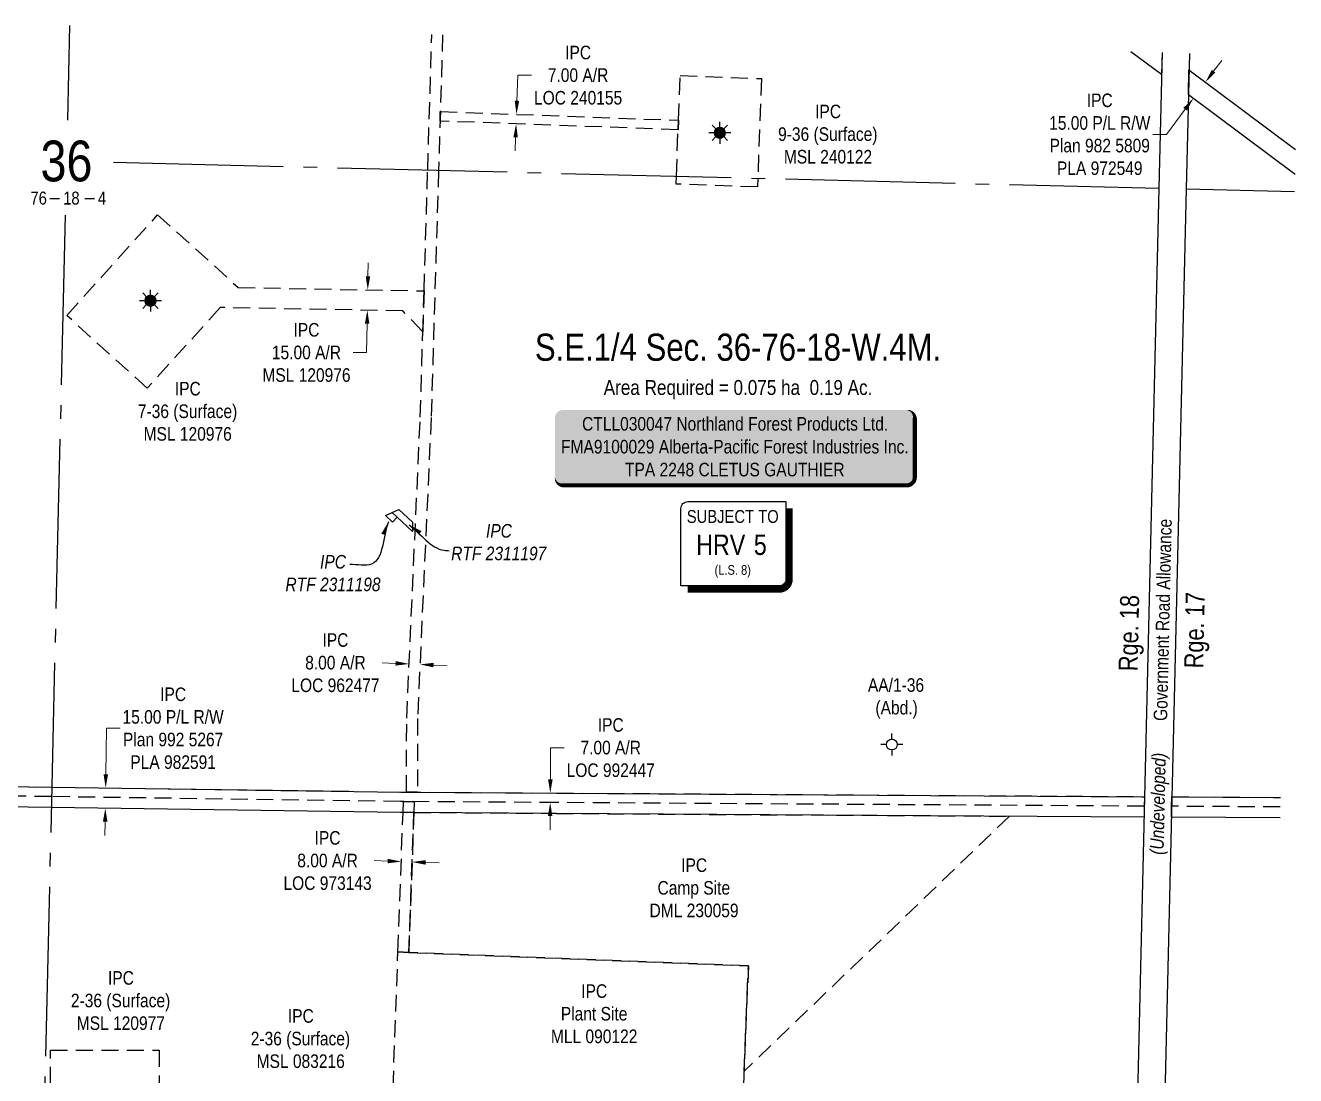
# Model space of a CAD drawing. Extents: x 394144 to 399238, y 6164209 to 6168457.
# Drawn here: x 395577 to 396513, y 6165263 to 6166037 of the extents above; entities that cross this region are included whole.
import ezdxf
from ezdxf.enums import TextEntityAlignment as Align

# ---------------------------------------------------------------- set-up
doc = ezdxf.new("R2010")
doc.units = 0
doc.header["$LTSCALE"] = 5
doc.header["$PDSIZE"] = 0.5
for name, pattern in [('foc-ACCESSROAD', [3.75, 2.5, -1.25]), ('foc-QUARTERLINE', [33, 25, -3, 2, -3]), ('HIDDEN2', [4.7625, 3.175, -1.5875])]:
    doc.linetypes.add(name, pattern=pattern)
doc.layers.get('Defpoints').update_dxf_attribs({"color": 9})
for name, color, linetype in [('10', 1, 'Continuous'), ('9', 3, 'Continuous'), ('AS-SURFACE IMPACT', 7, 'Continuous'), ('C-AR', 13, 'foc-ACCESSROAD'), ('C-RW', 13, 'Continuous'), ('C-SYMBOL', 7, 'Continuous'), ('C-WS', 13, 'foc-ACCESSROAD'), ('C-WS-S', 13, 'Continuous'), ('CG-NOTES', 7, 'Continuous'), ('CTW', 7, 'Continuous'), ('D-TXT', 6, 'Continuous'), ('F-WS-S', 190, 'Continuous'), ('L-AREAREQUIRED', 7, 'Continuous'), ('L-ROAD-T', 7, 'Continuous'), ('L-SEC', 7, 'Continuous'), ('L-SECLBL', 7, 'Continuous'), ('L-SECQ', 8, 'foc-QUARTERLINE'), ('T-EXISTING TFA', 220, 'HIDDEN2'), ('T-EXISTING TFA-T', 220, 'Continuous')]:
    doc.layers.add(name, color=color, linetype=linetype)
for name, color, linetype, lineweight in [('C-AR-T', 13, 'Continuous', 9), ('C-RW-T', 13, 'Continuous', 9), ('C-WS-T', 13, 'Continuous', 9), ('T-TEXT', 48, 'Continuous', 18)]:
    doc.layers.add(name, color=color, linetype=linetype, lineweight=lineweight)
doc.styles.add('100L', font='ARIALN.TTF', dxfattribs={"height": 11})
doc.styles.add('175L', font='ARIALN.TTF', dxfattribs={"height": 20})
doc.styles.add('80', font='ARIALN.TTF', dxfattribs={"height": 10})
doc.styles.add('80CG', font='ARIALN.TTF', dxfattribs={"height": 10})
doc.styles.add('80L', font='ARIALN.TTF', dxfattribs={"height": 10})
doc.styles.add('80LS', font='ARIALNI.TTF', dxfattribs={"height": 10})
doc.styles.add('HRV', font='ARIALN.TTF', dxfattribs={"height": 3})
doc.styles.add('SIMPLEX', font='ARIALN.TTF')
doc.dimstyles.new('Compass 5 000', dxfattribs={"dimscale": 5, "dimtxt": 9, "dimasz": 2, "dimexe": 0.2, "dimexo": 0.0625, "dimgap": 0.5, "dimtad": 0, "dimtih": 1, "dimtoh": 1, "dimzin": 0, "dimdsep": 46, "dimtxsty": '80CG', "dimcen": 0.1, "dimse1": 1, "dimse2": 1, "dimclrd": 256, "dimclrt": 256, "dimaunit": 1, "dimadec": 4, "dimazin": 0, "dimtfac": 0.06, "dimtofl": 0, "dimtmove": 0, "dimatfit": 1, "dimfxl": 0.2, "dimtolj": 1, "dimtzin": 0, "dimlwd": -1, "dimarcsym": 0})

# ---------------------------------------------------------------- blocks, each defined once
blk = doc.blocks.new('L-SECLBL')
at = {"layer": '9', "color": 7}
for p, q in [((-5.08, -27.83), (-12.29, -27.83)), ((20.7, -27.83), (13.5, -27.83))]:
    blk.add_line(p, q, dxfattribs=at)
at = {"layer": '10', "color": 2, "style": 'SIMPLEX'}
blk.add_attdef('SEC', text='', height=30, dxfattribs=at).set_placement((0, 0), align=Align.MIDDLE)
at = {"layer": '10', "color": 5, "style": '80L'}
blk.add_attdef('TWP', text='', height=9.5, dxfattribs=at).set_placement((-14.43, -27.37), align=Align.MIDDLE_RIGHT)
blk.add_attdef('RGE', text='', height=9.5, dxfattribs=at).set_placement((3.62, -27.37), align=Align.MIDDLE_CENTER)
blk.add_attdef('MER', text='', height=9.5, dxfattribs=at).set_placement((23.17, -27.37), align=Align.MIDDLE_LEFT)
blk = doc.blocks.new('*U422')
h = blk.add_hatch(color=255)
edge = h.paths.add_edge_path()
edge.add_line((-126.5, -28.5), (126.5, -28.5))
edge.add_arc((126.5, -22.5), 6, 270, 360)
edge.add_line((132.5, -22.5), (132.5, 21))
edge.add_arc((126.5, 21), 6, 0, 90)
edge.add_line((126.5, 27), (-126.5, 27))
edge.add_arc((-126.5, 21), 6, 90, 180)
edge.add_line((-132.5, 21), (-132.5, -22.5))
edge.add_arc((-126.5, -22.5), 6, 180, 270)
at = {"color": 44, "flags": 128}
blk.add_lwpolyline([(-126.5, -28.5, 3, 3, 0), (126.5, -28.5, 3, 3, 0.414214), (132.5, -22.5, 3, 3, 0), (132.5, 21, 3, 0, 0.414214), (126.5, 27, 0, 0, 0), (-126.5, 27, 0, 0, 0.414214), (-132.5, 21, 0, 0, 0), (-132.5, -22.5, 0, 3, 0.414214)], format="xyseb", close=True, dxfattribs=at)
at = {"color": 44, "style": '80'}
blk.add_attdef('ENTER_TEXT_001', (-35.99, -5), '', height=10, dxfattribs=at)
blk = doc.blocks.new('HRV')
blk.add_lwpolyline([(-35.14, 31.6), (37.21, 31.6), (37.21, -25.54, -0.414214), (32.21, -30.54), (-40.14, -30.54), (-40.14, 26.6, -0.414214)], format="xyb", close=True)
at = {"const_width": 5, "flags": 128}
blk.add_lwpolyline([(-35.14, -33.04), (32.21, -33.04, 0.414214), (39.71, -25.54), (39.71, 26.6)], format="xyb", dxfattribs=at)
at = {"style": '80L'}
blk.add_text('SUBJECT TO', height=9.5, dxfattribs=at).set_placement((-2.01, 13.06), align=Align.BOTTOM_CENTER)
blk.add_attdef('(N.W.1/4 00)', text='', height=7.12, dxfattribs=at).set_placement((-2.01, -24.45), align=Align.BOTTOM_CENTER)
at = {"layer": 'CTW', "color": 3, "style": 'HRV'}
blk.add_text('HRV', height=15, dxfattribs=at).set_placement((-10.88, -0.18), align=Align.MIDDLE_CENTER)
blk.add_attdef('0', text='', height=15, dxfattribs=at).set_placement((18.28, -0.18), align=Align.MIDDLE_CENTER)
blk = doc.blocks.new('*D434')
at = {"layer": 'C-AR-T', "transparency": 16777216}
for p, q in [((395849.67, 6165567.15), (395839.68, 6165567.6)), ((395877.64, 6165565.89), (395887.63, 6165565.44))]:
    blk.add_line(p, q, dxfattribs=at)
for points in [[(395849.74, 6165568.82), (395849.59, 6165565.49), (395859.66, 6165566.7)], [(395877.71, 6165567.55), (395877.56, 6165564.22), (395867.65, 6165566.34)]]:
    blk.add_solid(points, dxfattribs=at)
at = {"layer": 'Defpoints', "color": 0, "transparency": 16777216}
for p in [(395859.56, 6165564.48), (395859.66, 6165566.7), (395867.55, 6165564.12)]:
    blk.add_point(p, dxfattribs=at)
at = {"layer": 'C-AR-T', "transparency": 16777216, "insert": (395805.38, 6165567.6), "char_height": 10, "attachment_point": 5, "style": '80CG'}
blk.add_mtext('\\A1;IPC\\P8.00 A/R\\PLOC 962477', dxfattribs=at)
blk = doc.blocks.new('*D435')
at = {"layer": 'C-AR-T', "transparency": 16777216}
for p, q in [((395843.85, 6165421.43), (395833.86, 6165421.79)), ((395871.84, 6165420.42), (395881.83, 6165420.06))]:
    blk.add_line(p, q, dxfattribs=at)
for points in [[(395843.91, 6165423.1), (395843.79, 6165419.77), (395853.85, 6165421.07)], [(395871.9, 6165422.09), (395871.78, 6165418.76), (395861.84, 6165420.78)]]:
    blk.add_solid(points, dxfattribs=at)
at = {"layer": 'Defpoints', "color": 0, "transparency": 16777216}
for p in [(395854.06, 6165426.98), (395862.06, 6165426.69), (395853.85, 6165421.07)]:
    blk.add_point(p, dxfattribs=at)
at = {"layer": 'C-AR-T', "transparency": 16777216, "insert": (395799.56, 6165421.79), "char_height": 10, "attachment_point": 5, "style": '80CG'}
blk.add_mtext('\\A1;IPC\\P8.00 A/R\\PLOC 973143', dxfattribs=at)
blk = doc.blocks.new('*D436')
at = {"layer": 'C-AR-T', "transparency": 16777216}
for p, q in [((395963.69, 6165481.57), (395963.84, 6165505)), ((395963.84, 6165505), (395973.84, 6165505)), ((395963.51, 6165454.57), (395963.44, 6165444.57))]:
    blk.add_line(p, q, dxfattribs=at)
for points in [[(395962.02, 6165481.59), (395965.35, 6165481.56), (395963.62, 6165471.57)], [(395961.84, 6165454.59), (395965.18, 6165454.56), (395963.57, 6165464.57)]]:
    blk.add_solid(points, dxfattribs=at)
at = {"layer": 'Defpoints', "color": 0, "transparency": 16777216}
for p in [(395963.62, 6165471.57), (395971.33, 6165471.52), (395971.29, 6165464.52)]:
    blk.add_point(p, dxfattribs=at)
at = {"layer": 'C-AR-T', "transparency": 16777216, "insert": (396008.14, 6165505), "char_height": 10, "attachment_point": 5, "style": '80CG'}
blk.add_mtext('\\A1;IPC\\P7.00 A/R\\PLOC 992447', dxfattribs=at)
blk = doc.blocks.new('*D437')
at = {"layer": 'C-AR-T', "transparency": 16777216}
for p, q in [((395829.34, 6165852.39), (395829.52, 6165862.39)), ((395828.7, 6165817.4), (395828.32, 6165796.23)), ((395828.32, 6165796.23), (395818.32, 6165796.23))]:
    blk.add_line(p, q, dxfattribs=at)
for points in [[(395827.67, 6165852.42), (395831, 6165852.36), (395829.16, 6165842.39)], [(395827.04, 6165817.43), (395830.37, 6165817.37), (395828.88, 6165827.4)]]:
    blk.add_solid(points, dxfattribs=at)
at = {"layer": 'Defpoints', "color": 0, "transparency": 16777216}
for p in [(395799.33, 6165842.93), (395799.06, 6165827.94), (395828.88, 6165827.4)]:
    blk.add_point(p, dxfattribs=at)
at = {"layer": 'C-AR-T', "transparency": 16777216, "insert": (395784.04, 6165796.23), "char_height": 10, "attachment_point": 5, "style": '80CG'}
blk.add_mtext('\\A1;IPC\\P15.00 A/R\\PMSL 120976', dxfattribs=at)
blk = doc.blocks.new('*D438')
at = {"layer": 'C-AR-T', "transparency": 16777216}
for p, q in [((395939.08, 6165981.74), (395939.77, 6166000.59)), ((395939.77, 6166000.59), (395949.77, 6166000.59)), ((395938.08, 6165954.76), (395937.72, 6165944.77))]:
    blk.add_line(p, q, dxfattribs=at)
for points in [[(395937.41, 6165981.8), (395940.74, 6165981.68), (395938.71, 6165971.75)], [(395936.42, 6165954.83), (395939.75, 6165954.7), (395938.45, 6165964.76)]]:
    blk.add_solid(points, dxfattribs=at)
at = {"layer": 'Defpoints', "color": 0, "transparency": 16777216}
for p in [(395938.71, 6165971.75), (395945.76, 6165964.49), (395946.02, 6165971.48)]:
    blk.add_point(p, dxfattribs=at)
at = {"layer": 'C-AR-T', "transparency": 16777216, "insert": (395984.1, 6166000.59), "char_height": 10, "width": 354.9008, "attachment_point": 5, "style": '80CG'}
blk.add_mtext('\\A1;IPC\\P7.00 A/R\\PLOC 240155', dxfattribs=at)
blk = doc.blocks.new('*D439')
at = {"layer": 'C-AR-T', "transparency": 16777216}
for p, q in [((395636.25, 6165485.37), (395636.73, 6165519.3)), ((395636.73, 6165519.3), (395646.73, 6165519.3)), ((395635.76, 6165450.38), (395635.62, 6165440.38))]:
    blk.add_line(p, q, dxfattribs=at)
for points in [[(395634.59, 6165485.39), (395637.92, 6165485.34), (395636.11, 6165475.37)], [(395634.09, 6165450.4), (395637.43, 6165450.35), (395635.9, 6165460.38)]]:
    blk.add_solid(points, dxfattribs=at)
at = {"layer": 'Defpoints', "color": 0, "transparency": 16777216}
for p in [(395636.11, 6165475.37), (395676.65, 6165474.79), (395676.44, 6165459.8)]:
    blk.add_point(p, dxfattribs=at)
at = {"layer": 'C-AR-T', "transparency": 16777216, "insert": (395685.82, 6165519.3), "char_height": 10, "attachment_point": 5, "style": '80CG'}
blk.add_mtext('\\A1;IPC\\P15.00 P/L R/W\\PPlan 992 5267\\PPLA 982591', dxfattribs=at)
blk = doc.blocks.new('*D450')
at = {"layer": 'C-RW-T', "transparency": 16777216}
for p, q in [((396452.22, 6166003.55), (396458.21, 6166011.55)), ((396431.24, 6165975.51), (396417.4, 6165957.01)), ((396417.4, 6165957.01), (396407.4, 6165957.01))]:
    blk.add_line(p, q, dxfattribs=at)
for points in [[(396450.89, 6166004.54), (396453.55, 6166002.55), (396446.23, 6165995.54)], [(396429.91, 6165976.51), (396432.58, 6165974.51), (396437.23, 6165983.52)]]:
    blk.add_solid(points, dxfattribs=at)
at = {"layer": 'Defpoints', "color": 0, "transparency": 16777216}
for p in [(396437.23, 6165983.52), (396459.25, 6165985.79), (396450.26, 6165973.77)]:
    blk.add_point(p, dxfattribs=at)
at = {"layer": 'C-RW-T', "transparency": 16777216, "insert": (396368.32, 6165957.01), "char_height": 10, "attachment_point": 5, "style": '80CG'}
blk.add_mtext('\\A1;IPC\\P15.00 P/L R/W\\PPlan 982 5809\\PPLA 972549', dxfattribs=at)
blk = doc.blocks.new('GABD')
for p, q in [((-0.81, 0), (-1.62, 0)), ((0, 0.81), (0, 1.62)), ((1.62, 0), (0.81, 0)), ((0, -0.81), (0, -1.62))]:
    blk.add_line(p, q)
blk.add_circle((0, 0), 0.8)
blk = doc.blocks.new('GAS')
h = blk.add_hatch(color=255)
h.dxf.hatch_style = 1
edge = h.paths.add_edge_path()
edge.add_arc((0, 0), 0.9, 0, 360)
for p, q in [((-0.81, 0), (-1.62, 0)), ((-0.57, 0.57), (-1.14, 1.14)), ((0, 0.81), (0, 1.62)), ((0.57, 0.57), (1.14, 1.14)), ((1.62, 0), (0.81, 0)), ((-0.57, -0.57), (-1.14, -1.14)), ((0, -0.81), (0, -1.62)), ((1.14, -1.14), (0.57, -0.57))]:
    blk.add_line(p, q)
blk.add_circle((0, 0), 0.8)

msp = doc.modelspace()

# ---------------------------------------------------------------- linework, layer by layer
at = {"layer": 'C-AR'}
for points in [[(395884.337, 6166030.444), (395881.331, 6165930.513), (395875.847, 6165748.258), (395865.853, 6165526.529), (395865.767, 6165472.213), (395857.77, 6165472.263), (395857.856, 6165526.712), (395867.858, 6165748.601), (395869.748, 6165811.434), (395870.663, 6165841.637), (395873.336, 6165930.714), (395876.343, 6166030.644)], [(396501.297, 6165461.319), (396421.253, 6165461.854), (396421.418, 6165468.855), (396501.46, 6165468.32)]]:
    msp.add_lwpolyline(points, dxfattribs=at)
for points in [[(396057.759, 6165960.368), (395882.423, 6165966.818), (395882.634, 6165973.813), (396058.016, 6165967.361), (396057.759, 6165960.368)], [(394794.166, 6165609.968), (395360.367, 6165479.273), (395596.412, 6165475.931), (395853.461, 6165472.291), (395855.694, 6165472.277), (395968.25, 6165471.545), (396401.304, 6165468.89), (396401.139, 6165461.889), (395968.207, 6165464.543), (395853.362, 6165465.29), (395596.247, 6165468.931), (395359.52, 6165472.282), (394794.002, 6165602.82), (394794.166, 6165609.968)], [(395863.158, 6165457.234), (395859.436, 6165354.162), (395851.443, 6165354.483), (395855.153, 6165457.287), (395855.441, 6165465.269), (395863.447, 6165465.224), (395863.158, 6165457.234)]]:
    msp.add_lwpolyline(points, close=True, dxfattribs=at)
at = {"layer": 'C-RW'}
for points in [[(396414.217, 6166017.206), (396413.84, 6166001.01), (396391.26, 6166017.779)], [(396512.15, 6165927.465), (396433.61, 6165986.23), (396434.039, 6166004.629), (396512.581, 6165945.956)], [(396501.111, 6165453.326), (396421.064, 6165453.861), (396421.253, 6165461.854), (396421.418, 6165468.855), (396501.46, 6165468.32)]]:
    msp.add_lwpolyline(points, dxfattribs=at)
msp.add_lwpolyline([(394794.166, 6165609.968), (395360.367, 6165479.273), (395596.412, 6165475.931), (395853.461, 6165472.291), (395855.694, 6165472.277), (395968.25, 6165471.545), (396401.304, 6165468.89), (396401.139, 6165461.889), (396400.95, 6165453.899), (395968.16, 6165456.552), (395863.158, 6165457.234), (395855.153, 6165457.287), (395853.31, 6165457.299), (395596.059, 6165460.941), (395358.541, 6165464.304), (394793.815, 6165594.657), (394794.002, 6165602.82), (394794.166, 6165609.968)], close=True, dxfattribs=at)
at = {"layer": 'C-WS'}
for points in [[(396116.463, 6165924.619), (396116.227, 6165918.207), (396056.289, 6165920.411), (396056.499, 6165926.121), (396057.759, 6165960.368), (396058.016, 6165967.361), (396059.229, 6166000.329), (396119.167, 6165998.124), (396116.463, 6165924.619)], [(395870.663, 6165841.637), (395869.748, 6165811.434), (395855.073, 6165826.923), (395720.458, 6165829.361), (395666.785, 6165769.929), (395607.435, 6165823.53), (395674.436, 6165897.718), (395733.786, 6165844.116), (395870.663, 6165841.637)], [(396106.4, 6165266.51), (396109.505, 6165344.165), (395859.436, 6165354.162), (395863.158, 6165457.234), (395968.16, 6165456.552), (396301.808, 6165454.505), (396106.4, 6165266.51)], [(396100.564, 6165120.53), (396099.516, 6165094.305), (395931.525, 6165101.021), (395929.532, 6165051.048), (395869.914, 6165053.566), (395871.898, 6165103.62), (395850.339, 6165104.405), (395842.342, 6165104.696), (395843.159, 6165126.963), (395847.822, 6165254.245), (395851.442, 6165354.483), (395859.432, 6165354.161), (396109.505, 6165344.165), (396100.564, 6165120.53)], [(395610.537, 6165103.525), (395625.354, 6165086.169), (395595.545, 6165090.922), (395595.539, 6165133.165), (395595.533, 6165182.21), (395595.524, 6165282.174), (395675.496, 6165282.183), (395675.506, 6165182.218), (395610.527, 6165182.212), (395610.534, 6165132.789), (395610.537, 6165103.525)]]:
    msp.add_lwpolyline(points, close=True, dxfattribs=at)
at = {"layer": 'L-SEC', "flags": 128}
for points in [[(396414.218, 6166017.206), (396411.885, 6165917.232)], [(396434.321, 6166016.704), (396431.99, 6165916.784)], [(396411.885, 6165917.232), (396392.911, 6165113.243)], [(396431.99, 6165916.784), (396413.015, 6165112.794)]]:
    msp.add_lwpolyline(points, dxfattribs=at)
at = {"layer": 'L-SECQ', "flags": 128}
for points in [[(395609.61, 6166037.308), (395607.966, 6165967.392)], [(395642.017, 6165936.528), (396411.885, 6165917.232)], [(396431.99, 6165916.784), (396511.86, 6165915.001)], [(395606.321, 6165897.411), (395588.358, 6165133.345)]]:
    msp.add_lwpolyline(points, dxfattribs=at)
at = {"layer": 'T-EXISTING TFA'}
msp.add_lwpolyline([(395847.412, 6165671.226), (395842.297, 6165675.994), (395847.164, 6165678.291), (395850.821, 6165674.883)], close=True, dxfattribs=at)
msp.add_lwpolyline([(395847.164, 6165678.291), (395852.031, 6165680.588), (395862.06, 6165671.24), (395862.225, 6165664.253), (395847.164, 6165678.291)], dxfattribs=at)

# ---------------------------------------------------------------- block references
at = {"layer": 'AS-SURFACE IMPACT'}
ref = msp.add_blockref('*U422', (396099.579, 6165726.825), dxfattribs=dict(at, xscale=1.000360049589051, yscale=1.000360049589051, zscale=1.000360049589051))
ref.add_attrib('ENTER_TEXT_001', 'CTLL030047 Northland Forest Products Ltd.', (395987.038, 6165738.667), dxfattribs={"layer": '0', "color": 44, "height": 10.0036, "style": '80'})
ref.add_attrib('ENTER_TEXT_002', 'FMA9100029 Alberta-Pacific Forest Industries Inc.', (395971.549, 6165721.823), dxfattribs={"layer": '0', "color": 44, "height": 10.0036, "style": '80'})
ref.add_attrib('ENTER_TEXT_003', 'TPA 2248 CLETUS GAUTHIER', (396018.643, 6165704.973), dxfattribs={"layer": '0', "color": 44, "height": 10.0036, "style": '80'})
at = {"layer": 'C-WS-S', "xscale": 4.99816500000001, "yscale": 4.99816500000001, "zscale": 4.99816500000001}
for p in [(396088.507, 6165958.15), (395669.118, 6165834.429)]:
    msp.add_blockref('GAS', p, dxfattribs=at)
at = {"layer": 'CG-NOTES', "xscale": 0.9999759113300081, "yscale": 0.9999759113300081, "zscale": 0.9999759113300081}
msp.add_blockref('HRV', (396100.024, 6165654.739), dxfattribs=at).add_auto_attribs({'(N.W.1/4 00)': '(L.S. 8)', '0': '5'})
at = {"layer": 'F-WS-S', "xscale": 5, "yscale": 5, "zscale": 5}
msp.add_blockref('GABD', (396215.184, 6165507.344), dxfattribs=at)
at = {"layer": 'L-SECLBL'}
msp.add_blockref('L-SECLBL', (395607.261, 6165937.399), dxfattribs=at).add_auto_attribs({'SEC': '36', 'TWP': '76', 'RGE': '18', 'MER': '4'})

# ---------------------------------------------------------------- texts
at = {"layer": 'C-SYMBOL', "color": 3, "style": '175L'}
msp.add_text('S.E.1/4 Sec. 36-76-18-W.4M.', height=20, dxfattribs=at).set_placement((396101.915, 6165784.153), align=Align.BOTTOM_CENTER)
at = {"layer": 'C-WS-T', "char_height": 10, "attachment_point": 1, "style": '80L'}
for s, width, insert in [('\\pi34.3557;IPC\\P\\pi7.08762;9-36 (Surface)\\P\\pi11.36798;MSL 240122', 86.2421, (396124.317, 6165978.859)), ('\\pi34.3557;IPC\\P\\pi7.12173;7-36 (Surface)\\P\\pi11.33728;MSL 120976', 86.2421, (395652.731, 6165774.603)), ('\\pi40.78802;IPC\\P\\pi23.33577;Camp Site\\P\\pi17.44559;DML 230059', 99.10673, (396019.271, 6165423.405)), ('\\pi27.54659;IPC\\P\\pi0.2103;2-36 (Surface)\\P\\pi4.52817;MSL 120977', 72.62387, (395610.301, 6165340.341)), ('\\pi34.3557;IPC\\P\\pi19.2909;Plant Site\\P\\pi12.00236;MLL 090122', 86.2421, (395952.077, 6165330.625)), ('\\pi34.3557;IPC\\P\\pi7.01941;2-36 (Surface)\\P\\pi11.33728;MSL 083216', 86.2421, (395735.969, 6165312.31))]:
    msp.add_mtext_dynamic_manual_height_columns(s, width=width, gutter_width=50, heights=[0], dxfattribs=dict(at, insert=insert))
at = {"layer": 'D-TXT', "color": 3, "char_height": 13.9997, "attachment_point": 1, "rotation": 88.716232, "style": '80L'}
for s, width, insert in [('Rge. 17', 63.86109, (396430.477, 6165563.652)), ('Rge. 18', 73.75526, (396382.156, 6165561.555))]:
    msp.add_mtext_dynamic_manual_height_columns(s, width=width, gutter_width=47.5, heights=[0], dxfattribs=dict(at, insert=insert))
at = {"layer": 'L-AREAREQUIRED', "color": 5, "style": '100L'}
msp.add_text('Area Required = 0.075 ha  0.19 Ac.', height=11, dxfattribs=at).set_placement((396101.915, 6165761.653), align=Align.BOTTOM_CENTER)
at = {"layer": 'L-ROAD-T', "style": '80L'}
msp.add_text('Government Road Allowance', height=9.99976, rotation=88.684484, dxfattribs=at).set_placement((396414.677, 6165599.177), align=Align.MIDDLE_CENTER)
at = {"layer": 'T-EXISTING TFA-T', "char_height": 10, "attachment_point": 1, "style": '100L'}
for s, insert in [('\\pi25.98452;{\\fArial Narrow|b0|i1|c0|p34;IPC\\P\\pi0.32626;RTF 2311197}', (395890.291, 6165669.825)), ('\\pi25.98452;{\\fArial Narrow|b0|i1|c0|p34;IPC\\P\\pi0.51044;RTF 2311198}', (395768.066, 6165647.012))]:
    msp.add_mtext_dynamic_manual_height_columns(s, width=70.60477, gutter_width=55, heights=[0], dxfattribs=dict(at, insert=insert))
at = {"layer": 'T-TEXT', "style": '80LS'}
msp.add_text('(Undeveloped)', height=9.99976, rotation=88.684484, dxfattribs=at).set_placement((396411.138, 6165463.648), align=Align.MIDDLE_CENTER)

# ---------------------------------------------------------------- dimensions: what is measured, and where the dimension line sits
at = {"layer": 'C-AR-T'}
for base, p1, p2, angle, text, picture, middle in [((395938.708, 6165971.75), (395945.758, 6165964.488), (395946.016, 6165971.481), 87.893151, 'IPC\\P7.00 A/R\\PLOC 240155', '*D438', (395984.104, 6166000.586)), ((395828.885, 6165827.397), (395799.335, 6165842.929), (395799.063, 6165827.937), 268.962337, 'IPC\\P15.00 A/R\\PMSL 120976', '*D437', (395784.037, 6165796.23)), ((395636.113, 6165475.369), (395676.44, 6165459.803), (395676.652, 6165474.795), 89.188816, 'IPC\\P15.00 P/L R/W\\PPlan 992 5267\\PPLA 982591', '*D439', (395685.821, 6165519.303)), ((395963.62, 6165471.575), (395971.288, 6165464.524), (395971.333, 6165471.525), 89.627333, 'IPC\\P7.00 A/R\\PLOC 992447', '*D436', (396008.138, 6165504.995))]:
    dim = msp.add_linear_dim(base=base, p1=p1, p2=p2, angle=angle, text=text, dimstyle='Compass 5 000', dxfattribs=at)
    dim.commit()
    dim.dimension.update_dxf_attribs({"geometry": picture, "text_midpoint": middle, "dimtype": 161})
for p1, p2, distance, text, picture, middle in [((395867.547, 6165564.121), (395859.559, 6165564.481), -2.222, 'IPC\\P8.00 A/R\\PLOC 962477', '*D434', (395805.378, 6165567.601)), ((395862.055, 6165426.689), (395854.059, 6165426.978), 5.91, 'IPC\\P8.00 A/R\\PLOC 973143', '*D435', (395799.558, 6165421.793))]:
    dim = msp.add_aligned_dim(p1=p1, p2=p2, distance=distance, text=text, dimstyle='Compass 5 000', dxfattribs=at)
    dim.commit()
    dim.dimension.update_dxf_attribs({"geometry": picture, "text_midpoint": middle})
at = {"layer": 'C-RW-T'}
dim = msp.add_linear_dim(base=(396437.234, 6165983.518), p1=(396459.252, 6165985.795), p2=(396450.258, 6165973.774), angle=233.19573, text='IPC\\P15.00 P/L R/W\\PPlan 982 5809\\PPLA 972549', dimstyle='Compass 5 000', dxfattribs=at)
dim.commit()
dim.dimension.update_dxf_attribs({"geometry": '*D450', "text_midpoint": (396368.317, 6165957.012), "dimtype": 161})

# ---------------------------------------------------------------- leaders
at = {"layer": 'T-EXISTING TFA-T', "path_type": 1}
for points in [[(395844.394, 6165671.434), (395832.018, 6165640.297), (395815.945, 6165640.013)], [(395859.678, 6165669.15), (395885.514, 6165650.459), (395889.082, 6165650.174)]]:
    msp.add_leader(points, dimstyle='Compass 5 000', override={"dimgap": 0.5, "dimtad": 0}, dxfattribs=at)

# ---------------------------------------------------------------- next in the draw order: texts
at = {"layer": 'F-WS-S', "insert": (396201.226, 6165556.167), "char_height": 10.0036, "attachment_point": 1, "style": '80L', "bg_fill": 2}
msp.add_mtext_dynamic_manual_height_columns('\\pi-3.65957;AA/1-36\\P\\pi1.86083;(Abd.)', width=33.5414, gutter_width=50, heights=[0], dxfattribs=at)

doc.saveas('drawing.dxf')
